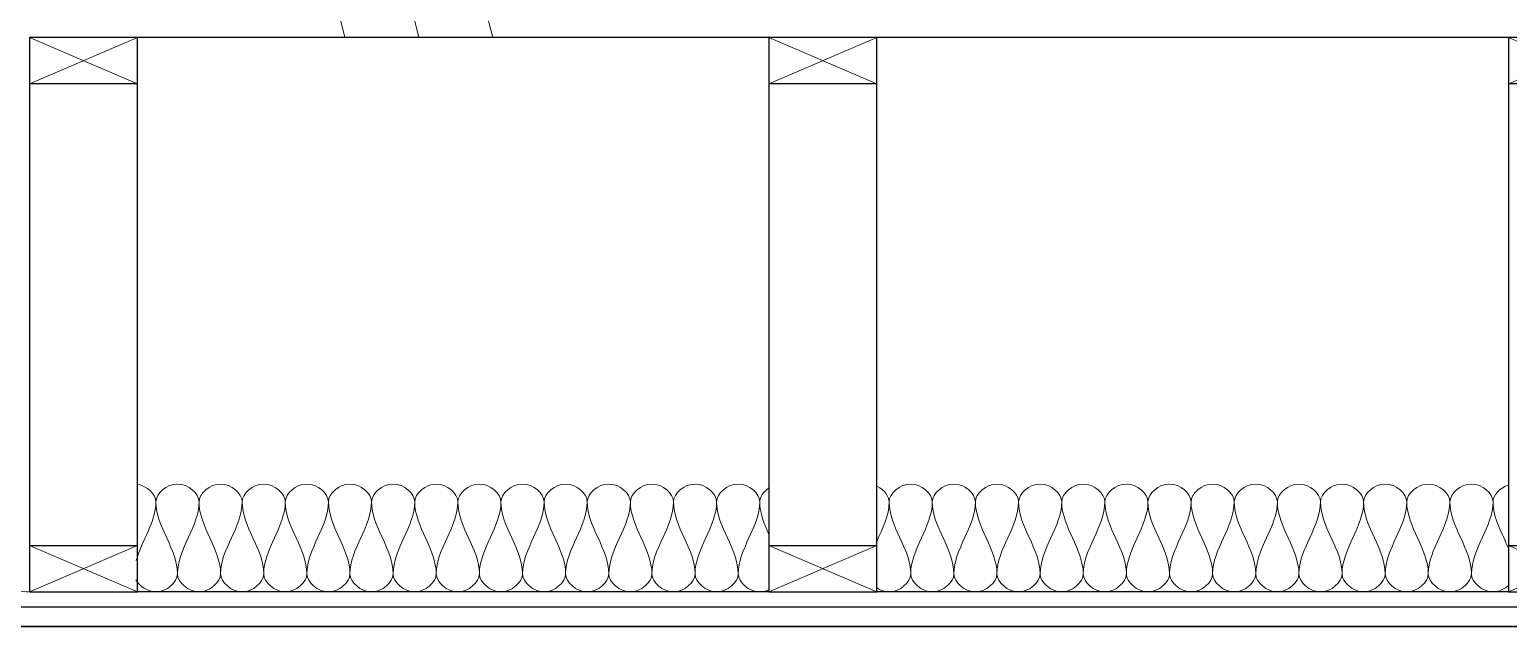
# Model space of a CAD drawing. Header units: inches. Extents: x 6 to 8416, y -388 to 6104.
# Drawn here: x 2905.66 to 2953.66, y 5839.62 to 5859.01 of the extents above; entities that cross this region are included whole.
import ezdxf

# ---------------------------------------------------------------- set-up
doc = ezdxf.new("R2010")
doc.units = ezdxf.units.IN
doc.header["$MEASUREMENT"] = 0
for name, color, linetype, lineweight in [('A-DETL', 90, 'Continuous', 13), ('A-DETL-GENF', 92, 'Continuous', 13), ('A-FLOR', 192, 'Continuous', 18), ('A-FLOR-MCUT', 51, 'Continuous', 25), ('A-FLOR-PATT', 8, 'Continuous', 35)]:
    doc.layers.add(name, color=color, linetype=linetype, lineweight=lineweight)

# ---------------------------------------------------------------- blocks, each defined once
blk = doc.blocks.new('06 Nominal Cut Lumber-Section-AM1 - 2x4 Section-9046868-WALL SECTION - GARAGE')
at = {"layer": 'A-DETL-GENF', "lineweight": 25}
for p, q in [((2.189, 5475.125), (-1.311, 5475.125)), ((-1.311, 5475.125), (-1.311, 5473.625)), ((2.189, 5473.625), (2.189, 5475.125))]:
    blk.add_line(p, q, dxfattribs=at)
at = {"layer": 'A-DETL-GENF'}
for p, q in [((-1.311, 5473.625), (2.189, 5475.125)), ((-1.311, 5475.125), (2.189, 5473.625))]:
    blk.add_line(p, q, dxfattribs=at)
blk = doc.blocks.new('06 Nominal Cut Lumber-Section-AM1 - 2x4 Section-V98-WALL SECTION - GARAGE')
at = {"layer": 'A-DETL-GENF', "lineweight": 25}
for p, q in [((-1.311, 5458.625), (-1.311, 5457.125)), ((2.189, 5457.125), (2.189, 5458.625)), ((-1.311, 5457.125), (2.189, 5457.125))]:
    blk.add_line(p, q, dxfattribs=at)
at = {"layer": 'A-DETL-GENF'}
for p, q in [((-1.311, 5457.125), (2.189, 5458.625)), ((-1.311, 5458.625), (2.189, 5457.125))]:
    blk.add_line(p, q, dxfattribs=at)
blk = doc.blocks.new('06 Nominal Cut Lumber-Top-AM - 4_ W-20150248-WALL SECTION - GARAGE')
at = {"layer": 'A-DETL-GENF', "lineweight": 25}
for p, q in [((2.189, 5473.625), (-1.311, 5473.625)), ((-1.311, 5473.625), (-1.311, 5458.625)), ((2.189, 5458.625), (2.189, 5473.625)), ((-1.311, 5458.625), (2.189, 5458.625))]:
    blk.add_line(p, q, dxfattribs=at)

msp = doc.modelspace()

# ---------------------------------------------------------------- hatches: boundary and pattern name
at = {"layer": 'A-FLOR-PATT', "lineweight": 13}
h = msp.add_hatch(dxfattribs=at)
h.set_pattern_fill('FP_37', color=256, style=0, pattern_type=2)
h.set_pattern_definition([(0, (2876.84, 3038.5), (0, 60), [60, 0, 0, 0]), (284.036, (2917.643, 3050.5), (59.99915, -180.000494), [12.369, -235.017]), (284.036, (2915.243, 3050.5), (59.99915, -180.000494), [12.369, -235.017]), (284.036, (2912.843, 3050.5), (59.99915, -180.000494), [12.369, -235.017]), (284.036, (2881.643, 3062.5), (59.99915, -180.000494), [12.369, -235.017]), (284.036, (2879.243, 3062.5), (59.99915, -180.000494), [12.369, -235.017]), (284.036, (2876.843, 3062.5), (59.99915, -180.000494), [12.369, -235.017]), (284.036, (2899.643, 3074.5), (59.99915, -180.000494), [12.369, -235.017]), (284.036, (2897.243, 3074.5), (59.99915, -180.000494), [12.369, -235.017]), (284.036, (2894.843, 3074.5), (59.99915, -180.000494), [12.369, -235.017]), (284.036, (2917.643, 3086.5), (59.99915, -180.000494), [12.369, -235.017]), (284.036, (2915.243, 3086.5), (59.99915, -180.000494), [12.369, -235.017]), (284.036, (2912.843, 3086.5), (59.99915, -180.000494), [12.369, -235.017]), (284.036, (2881.643, 3098.5), (59.99915, -180.000494), [12.369, -235.017]), (284.036, (2879.243, 3098.5), (59.99915, -180.000494), [12.369, -235.017]), (284.036, (2876.843, 3098.5), (59.99915, -180.000494), [12.369, -235.017]), (0, (2876.84, 3044.5), (0, 60), [60, 0, 0, 0]), (0, (2876.84, 3050.5), (0, 60), [60, 0, 0, 0]), (0, (2876.84, 3056.5), (0, 60), [60, 0, 0, 0]), (0, (2876.84, 3062.5), (0, 60), [60, 0, 0, 0]), (0, (2876.84, 3068.5), (0, 60), [60, 0, 0, 0]), (0, (2876.84, 3074.5), (0, 60), [60, 0, 0, 0]), (0, (2876.84, 3080.5), (0, 60), [60, 0, 0, 0]), (0, (2876.84, 3086.5), (0, 60), [60, 0, 0, 0]), (0, (2876.84, 3092.5), (0, 60), [60, 0, 0, 0])])
h.paths.add_polyline_path([(3008.91421903, 5858.75), (3008.91421903, 5859.5), (2720.90221903, 5859.5), (2720.90221903, 5858.75), (3004.57021903, 5858.75)])

# ---------------------------------------------------------------- linework, layer by layer
at = {"layer": 'A-DETL'}
for points in [[(2909.76421903, 5843.66666667), (2909.76421903, 5843.91308267), (2909.48316826, 5844.18628794), (2909.17291741, 5844.24039795)], [(2911.16421903, 5843.66666667), (2911.16421903, 5843.94165264), (2910.46421903, 5844.55834736), (2909.76421903, 5843.94165264), (2909.76421903, 5843.66666667)], [(2912.56421903, 5843.66666667), (2912.56421903, 5843.94165264), (2911.86421903, 5844.55834736), (2911.16421903, 5843.94165264), (2911.16421903, 5843.66666667)], [(2913.96421903, 5843.66666667), (2913.96421903, 5843.94165264), (2913.26421903, 5844.55834736), (2912.56421903, 5843.94165264), (2912.56421903, 5843.66666667)], [(2915.36421903, 5843.66666667), (2915.36421903, 5843.94165264), (2914.66421903, 5844.55834736), (2913.96421903, 5843.94165264), (2913.96421903, 5843.66666667)], [(2916.76421903, 5843.66666667), (2916.76421903, 5843.94165264), (2916.06421903, 5844.55834736), (2915.36421903, 5843.94165264), (2915.36421903, 5843.66666667)], [(2918.16421903, 5843.66666667), (2918.16421903, 5843.94165264), (2917.46421903, 5844.55834736), (2916.76421903, 5843.94165264), (2916.76421903, 5843.66666667)], [(2919.56421903, 5843.66666667), (2919.56421903, 5843.94165264), (2918.86421903, 5844.55834736), (2918.16421903, 5843.94165264), (2918.16421903, 5843.66666667)], [(2920.96421903, 5843.66666667), (2920.96421903, 5843.94165264), (2920.26421903, 5844.55834736), (2919.56421903, 5843.94165264), (2919.56421903, 5843.66666667)], [(2922.36421903, 5843.66666667), (2922.36421903, 5843.94165264), (2921.66421903, 5844.55834736), (2920.96421903, 5843.94165264), (2920.96421903, 5843.66666667)], [(2923.76421903, 5843.66666667), (2923.76421903, 5843.94165264), (2923.06421903, 5844.55834736), (2922.36421903, 5843.94165264), (2922.36421903, 5843.66666667)], [(2925.16421903, 5843.66666667), (2925.16421903, 5843.94165264), (2924.46421903, 5844.55834736), (2923.76421903, 5843.94165264), (2923.76421903, 5843.66666667)], [(2926.56421903, 5843.66666667), (2926.56421903, 5843.94165264), (2925.86421903, 5844.55834736), (2925.16421903, 5843.94165264), (2925.16421903, 5843.66666667)], [(2927.96421903, 5843.66666667), (2927.96421903, 5843.94165264), (2927.26421903, 5844.55834736), (2926.56421903, 5843.94165264), (2926.56421903, 5843.66666667)], [(2929.36421903, 5843.66666667), (2929.36421903, 5843.94165264), (2928.66421903, 5844.55834736), (2927.96421903, 5843.94165264), (2927.96421903, 5843.66666667)], [(2929.65297691, 5844.11476201), (2929.48375858, 5843.99947314), (2929.36421903, 5843.82737275), (2929.36421903, 5843.66666667)], [(2933.56421903, 5843.66666667), (2933.56421903, 5843.85594272), (2933.39839849, 5844.06102451), (2933.18089362, 5844.1704796)], [(2934.96421903, 5843.66666667), (2934.96421903, 5843.94165264), (2934.26421903, 5844.55834736), (2933.56421903, 5843.94165264), (2933.56421903, 5843.66666667)], [(2936.36421903, 5843.66666667), (2936.36421903, 5843.94165264), (2935.66421903, 5844.55834736), (2934.96421903, 5843.94165264), (2934.96421903, 5843.66666667)], [(2937.76421903, 5843.66666667), (2937.76421903, 5843.94165264), (2937.06421903, 5844.55834736), (2936.36421903, 5843.94165264), (2936.36421903, 5843.66666667)], [(2939.16421903, 5843.66666667), (2939.16421903, 5843.94165264), (2938.46421903, 5844.55834736), (2937.76421903, 5843.94165264), (2937.76421903, 5843.66666667)], [(2940.56421903, 5843.66666667), (2940.56421903, 5843.94165264), (2939.86421903, 5844.55834736), (2939.16421903, 5843.94165264), (2939.16421903, 5843.66666667)], [(2941.96421903, 5843.66666667), (2941.96421903, 5843.94165264), (2941.26421903, 5844.55834736), (2940.56421903, 5843.94165264), (2940.56421903, 5843.66666667)], [(2943.36421903, 5843.66666667), (2943.36421903, 5843.94165264), (2942.66421903, 5844.55834736), (2941.96421903, 5843.94165264), (2941.96421903, 5843.66666667)], [(2944.76421903, 5843.66666667), (2944.76421903, 5843.94165264), (2944.06421903, 5844.55834736), (2943.36421903, 5843.94165264), (2943.36421903, 5843.66666667)], [(2946.16421903, 5843.66666667), (2946.16421903, 5843.94165264), (2945.46421903, 5844.55834736), (2944.76421903, 5843.94165264), (2944.76421903, 5843.66666667)], [(2947.56421903, 5843.66666667), (2947.56421903, 5843.94165264), (2946.86421903, 5844.55834736), (2946.16421903, 5843.94165264), (2946.16421903, 5843.66666667)], [(2948.96421903, 5843.66666667), (2948.96421903, 5843.94165264), (2948.26421903, 5844.55834736), (2947.56421903, 5843.94165264), (2947.56421903, 5843.66666667)], [(2950.36421903, 5843.66666667), (2950.36421903, 5843.94165264), (2949.66421903, 5844.55834736), (2948.96421903, 5843.94165264), (2948.96421903, 5843.66666667)], [(2951.76421903, 5843.66666667), (2951.76421903, 5843.94165264), (2951.06421903, 5844.55834736), (2950.36421903, 5843.94165264), (2950.36421903, 5843.66666667)], [(2953.16421903, 5843.66666667), (2953.16421903, 5843.94165264), (2952.46421903, 5844.55834736), (2951.76421903, 5843.94165264), (2951.76421903, 5843.66666667)], [(2953.6491774, 5844.2131247), (2953.38387664, 5844.12329611), (2953.16421903, 5843.8845127), (2953.16421903, 5843.66666667)], [(2909.12638955, 5841.7687167), (2909.29774673, 5842.40559872), (2909.76421903, 5843.01220546), (2909.76421903, 5843.66666667)], [(2909.76421903, 5843.66666667), (2909.76421903, 5842.86495168), (2910.46421903, 5842.13504832), (2910.46421903, 5841.33333333)], [(2910.46421903, 5841.33333333), (2910.46421903, 5842.13504832), (2911.16421903, 5842.86495168), (2911.16421903, 5843.66666667)], [(2911.16421903, 5843.66666667), (2911.16421903, 5842.86495168), (2911.86421903, 5842.13504832), (2911.86421903, 5841.33333333)], [(2911.86421903, 5841.33333333), (2911.86421903, 5842.13504832), (2912.56421903, 5842.86495168), (2912.56421903, 5843.66666667)], [(2912.56421903, 5843.66666667), (2912.56421903, 5842.86495168), (2913.26421903, 5842.13504832), (2913.26421903, 5841.33333333)], [(2913.26421903, 5841.33333333), (2913.26421903, 5842.13504832), (2913.96421903, 5842.86495168), (2913.96421903, 5843.66666667)], [(2913.96421903, 5843.66666667), (2913.96421903, 5842.86495168), (2914.66421903, 5842.13504832), (2914.66421903, 5841.33333333)], [(2914.66421903, 5841.33333333), (2914.66421903, 5842.13504832), (2915.36421903, 5842.86495168), (2915.36421903, 5843.66666667)], [(2915.36421903, 5843.66666667), (2915.36421903, 5842.86495168), (2916.06421903, 5842.13504832), (2916.06421903, 5841.33333333)], [(2916.06421903, 5841.33333333), (2916.06421903, 5842.13504832), (2916.76421903, 5842.86495168), (2916.76421903, 5843.66666667)], [(2916.76421903, 5843.66666667), (2916.76421903, 5842.86495168), (2917.46421903, 5842.13504832), (2917.46421903, 5841.33333333)], [(2917.46421903, 5841.33333333), (2917.46421903, 5842.13504832), (2918.16421903, 5842.86495168), (2918.16421903, 5843.66666667)], [(2918.16421903, 5843.66666667), (2918.16421903, 5842.86495168), (2918.86421903, 5842.13504832), (2918.86421903, 5841.33333333)], [(2918.86421903, 5841.33333333), (2918.86421903, 5842.13504832), (2919.56421903, 5842.86495168), (2919.56421903, 5843.66666667)], [(2919.56421903, 5843.66666667), (2919.56421903, 5842.86495168), (2920.26421903, 5842.13504832), (2920.26421903, 5841.33333333)], [(2920.26421903, 5841.33333333), (2920.26421903, 5842.13504832), (2920.96421903, 5842.86495168), (2920.96421903, 5843.66666667)], [(2920.96421903, 5843.66666667), (2920.96421903, 5842.86495168), (2921.66421903, 5842.13504832), (2921.66421903, 5841.33333333)], [(2921.66421903, 5841.33333333), (2921.66421903, 5842.13504832), (2922.36421903, 5842.86495168), (2922.36421903, 5843.66666667)], [(2922.36421903, 5843.66666667), (2922.36421903, 5842.86495168), (2923.06421903, 5842.13504832), (2923.06421903, 5841.33333333)], [(2923.06421903, 5841.33333333), (2923.06421903, 5842.13504832), (2923.76421903, 5842.86495168), (2923.76421903, 5843.66666667)], [(2923.76421903, 5843.66666667), (2923.76421903, 5842.86495168), (2924.46421903, 5842.13504832), (2924.46421903, 5841.33333333)], [(2924.46421903, 5841.33333333), (2924.46421903, 5842.13504832), (2925.16421903, 5842.86495168), (2925.16421903, 5843.66666667)], [(2925.16421903, 5843.66666667), (2925.16421903, 5842.86495168), (2925.86421903, 5842.13504832), (2925.86421903, 5841.33333333)], [(2925.86421903, 5841.33333333), (2925.86421903, 5842.13504832), (2926.56421903, 5842.86495168), (2926.56421903, 5843.66666667)], [(2926.56421903, 5843.66666667), (2926.56421903, 5842.86495168), (2927.26421903, 5842.13504832), (2927.26421903, 5841.33333333)], [(2927.26421903, 5841.33333333), (2927.26421903, 5842.13504832), (2927.96421903, 5842.86495168), (2927.96421903, 5843.66666667)], [(2927.96421903, 5843.66666667), (2927.96421903, 5842.86495168), (2928.66421903, 5842.13504832), (2928.66421903, 5841.33333333)], [(2928.66421903, 5841.33333333), (2928.66421903, 5842.13504832), (2929.36421903, 5842.86495168), (2929.36421903, 5843.66666667)], [(2929.36421903, 5843.66666667), (2929.36421903, 5843.30545442), (2929.50631539, 5842.95881956), (2929.66246525, 5842.61362642)], [(2933.16246525, 5842.38637358), (2933.35289189, 5842.80734082), (2933.56421903, 5843.22616393), (2933.56421903, 5843.66666667)], [(2933.56421903, 5843.66666667), (2933.56421903, 5842.86495168), (2934.26421903, 5842.13504832), (2934.26421903, 5841.33333333)], [(2934.26421903, 5841.33333333), (2934.26421903, 5842.13504832), (2934.96421903, 5842.86495168), (2934.96421903, 5843.66666667)], [(2934.96421903, 5843.66666667), (2934.96421903, 5842.86495168), (2935.66421903, 5842.13504832), (2935.66421903, 5841.33333333)], [(2935.66421903, 5841.33333333), (2935.66421903, 5842.13504832), (2936.36421903, 5842.86495168), (2936.36421903, 5843.66666667)], [(2936.36421903, 5843.66666667), (2936.36421903, 5842.86495168), (2937.06421903, 5842.13504832), (2937.06421903, 5841.33333333)], [(2937.06421903, 5841.33333333), (2937.06421903, 5842.13504832), (2937.76421903, 5842.86495168), (2937.76421903, 5843.66666667)], [(2937.76421903, 5843.66666667), (2937.76421903, 5842.86495168), (2938.46421903, 5842.13504832), (2938.46421903, 5841.33333333)], [(2938.46421903, 5841.33333333), (2938.46421903, 5842.13504832), (2939.16421903, 5842.86495168), (2939.16421903, 5843.66666667)], [(2939.16421903, 5843.66666667), (2939.16421903, 5842.86495168), (2939.86421903, 5842.13504832), (2939.86421903, 5841.33333333)], [(2939.86421903, 5841.33333333), (2939.86421903, 5842.13504832), (2940.56421903, 5842.86495168), (2940.56421903, 5843.66666667)], [(2940.56421903, 5843.66666667), (2940.56421903, 5842.86495168), (2941.26421903, 5842.13504832), (2941.26421903, 5841.33333333)], [(2941.26421903, 5841.33333333), (2941.26421903, 5842.13504832), (2941.96421903, 5842.86495168), (2941.96421903, 5843.66666667)], [(2941.96421903, 5843.66666667), (2941.96421903, 5842.86495168), (2942.66421903, 5842.13504832), (2942.66421903, 5841.33333333)], [(2942.66421903, 5841.33333333), (2942.66421903, 5842.13504832), (2943.36421903, 5842.86495168), (2943.36421903, 5843.66666667)], [(2943.36421903, 5843.66666667), (2943.36421903, 5842.86495168), (2944.06421903, 5842.13504832), (2944.06421903, 5841.33333333)], [(2944.06421903, 5841.33333333), (2944.06421903, 5842.13504832), (2944.76421903, 5842.86495168), (2944.76421903, 5843.66666667)], [(2944.76421903, 5843.66666667), (2944.76421903, 5842.86495168), (2945.46421903, 5842.13504832), (2945.46421903, 5841.33333333)], [(2945.46421903, 5841.33333333), (2945.46421903, 5842.13504832), (2946.16421903, 5842.86495168), (2946.16421903, 5843.66666667)], [(2946.16421903, 5843.66666667), (2946.16421903, 5842.86495168), (2946.86421903, 5842.13504832), (2946.86421903, 5841.33333333)], [(2946.86421903, 5841.33333333), (2946.86421903, 5842.13504832), (2947.56421903, 5842.86495168), (2947.56421903, 5843.66666667)], [(2947.56421903, 5843.66666667), (2947.56421903, 5842.86495168), (2948.26421903, 5842.13504832), (2948.26421903, 5841.33333333)], [(2948.26421903, 5841.33333333), (2948.26421903, 5842.13504832), (2948.96421903, 5842.86495168), (2948.96421903, 5843.66666667)], [(2948.96421903, 5843.66666667), (2948.96421903, 5842.86495168), (2949.66421903, 5842.13504832), (2949.66421903, 5841.33333333)], [(2949.66421903, 5841.33333333), (2949.66421903, 5842.13504832), (2950.36421903, 5842.86495168), (2950.36421903, 5843.66666667)], [(2950.36421903, 5843.66666667), (2950.36421903, 5842.86495168), (2951.06421903, 5842.13504832), (2951.06421903, 5841.33333333)], [(2951.06421903, 5841.33333333), (2951.06421903, 5842.13504832), (2951.76421903, 5842.86495168), (2951.76421903, 5843.66666667)], [(2951.76421903, 5843.66666667), (2951.76421903, 5842.86495168), (2952.46421903, 5842.13504832), (2952.46421903, 5841.33333333)], [(2952.46421903, 5841.33333333), (2952.46421903, 5842.13504832), (2953.16421903, 5842.86495168), (2953.16421903, 5843.66666667)], [(2953.16421903, 5843.66666667), (2953.16421903, 5843.14687344), (2953.45847093, 5842.65726693), (2953.66541732, 5842.15870392)], [(2911.86421903, 5841.33333333), (2911.86421903, 5841.05834736), (2911.16421903, 5840.44165264), (2910.46421903, 5841.05834736), (2910.46421903, 5841.33333333)], [(2913.26421903, 5841.33333333), (2913.26421903, 5841.05834736), (2912.56421903, 5840.44165264), (2911.86421903, 5841.05834736), (2911.86421903, 5841.33333333)], [(2914.66421903, 5841.33333333), (2914.66421903, 5841.05834736), (2913.96421903, 5840.44165264), (2913.26421903, 5841.05834736), (2913.26421903, 5841.33333333)], [(2916.06421903, 5841.33333333), (2916.06421903, 5841.05834736), (2915.36421903, 5840.44165264), (2914.66421903, 5841.05834736), (2914.66421903, 5841.33333333)], [(2917.46421903, 5841.33333333), (2917.46421903, 5841.05834736), (2916.76421903, 5840.44165264), (2916.06421903, 5841.05834736), (2916.06421903, 5841.33333333)], [(2918.86421903, 5841.33333333), (2918.86421903, 5841.05834736), (2918.16421903, 5840.44165264), (2917.46421903, 5841.05834736), (2917.46421903, 5841.33333333)], [(2920.26421903, 5841.33333333), (2920.26421903, 5841.05834736), (2919.56421903, 5840.44165264), (2918.86421903, 5841.05834736), (2918.86421903, 5841.33333333)], [(2921.66421903, 5841.33333333), (2921.66421903, 5841.05834736), (2920.96421903, 5840.44165264), (2920.26421903, 5841.05834736), (2920.26421903, 5841.33333333)], [(2923.06421903, 5841.33333333), (2923.06421903, 5841.05834736), (2922.36421903, 5840.44165264), (2921.66421903, 5841.05834736), (2921.66421903, 5841.33333333)], [(2924.46421903, 5841.33333333), (2924.46421903, 5841.05834736), (2923.76421903, 5840.44165264), (2923.06421903, 5841.05834736), (2923.06421903, 5841.33333333)], [(2925.86421903, 5841.33333333), (2925.86421903, 5841.05834736), (2925.16421903, 5840.44165264), (2924.46421903, 5841.05834736), (2924.46421903, 5841.33333333)], [(2927.26421903, 5841.33333333), (2927.26421903, 5841.05834736), (2926.56421903, 5840.44165264), (2925.86421903, 5841.05834736), (2925.86421903, 5841.33333333)], [(2928.66421903, 5841.33333333), (2928.66421903, 5841.05834736), (2927.96421903, 5840.44165264), (2927.26421903, 5841.05834736), (2927.26421903, 5841.33333333)], [(2935.66421903, 5841.33333333), (2935.66421903, 5841.05834736), (2934.96421903, 5840.44165264), (2934.26421903, 5841.05834736), (2934.26421903, 5841.33333333)], [(2937.06421903, 5841.33333333), (2937.06421903, 5841.05834736), (2936.36421903, 5840.44165264), (2935.66421903, 5841.05834736), (2935.66421903, 5841.33333333)], [(2938.46421903, 5841.33333333), (2938.46421903, 5841.05834736), (2937.76421903, 5840.44165264), (2937.06421903, 5841.05834736), (2937.06421903, 5841.33333333)], [(2939.86421903, 5841.33333333), (2939.86421903, 5841.05834736), (2939.16421903, 5840.44165264), (2938.46421903, 5841.05834736), (2938.46421903, 5841.33333333)], [(2941.26421903, 5841.33333333), (2941.26421903, 5841.05834736), (2940.56421903, 5840.44165264), (2939.86421903, 5841.05834736), (2939.86421903, 5841.33333333)], [(2942.66421903, 5841.33333333), (2942.66421903, 5841.05834736), (2941.96421903, 5840.44165264), (2941.26421903, 5841.05834736), (2941.26421903, 5841.33333333)], [(2944.06421903, 5841.33333333), (2944.06421903, 5841.05834736), (2943.36421903, 5840.44165264), (2942.66421903, 5841.05834736), (2942.66421903, 5841.33333333)], [(2945.46421903, 5841.33333333), (2945.46421903, 5841.05834736), (2944.76421903, 5840.44165264), (2944.06421903, 5841.05834736), (2944.06421903, 5841.33333333)], [(2946.86421903, 5841.33333333), (2946.86421903, 5841.05834736), (2946.16421903, 5840.44165264), (2945.46421903, 5841.05834736), (2945.46421903, 5841.33333333)], [(2948.26421903, 5841.33333333), (2948.26421903, 5841.05834736), (2947.56421903, 5840.44165264), (2946.86421903, 5841.05834736), (2946.86421903, 5841.33333333)], [(2949.66421903, 5841.33333333), (2949.66421903, 5841.05834736), (2948.96421903, 5840.44165264), (2948.26421903, 5841.05834736), (2948.26421903, 5841.33333333)], [(2951.06421903, 5841.33333333), (2951.06421903, 5841.05834736), (2950.36421903, 5840.44165264), (2949.66421903, 5841.05834736), (2949.66421903, 5841.33333333)], [(2952.46421903, 5841.33333333), (2952.46421903, 5841.05834736), (2951.76421903, 5840.44165264), (2951.06421903, 5841.05834736), (2951.06421903, 5841.33333333)]]:
    msp.add_open_spline(points, degree=3, dxfattribs=at)
for points, knots in [([(2905.67291741, 5840.75960205), (2905.6369463, 5840.75332842), (2905.25058266, 5840.71796391), (2904.86421903, 5841.05834736), (2904.86421903, 5841.33333333)], [1.2672822832, 1.2672822832, 1.2672822832, 1.2672822832, 1.4142135624, 2.8284271247, 2.8284271247, 2.8284271247, 2.8284271247]), ([(2910.46421903, 5841.33333333), (2910.46421903, 5841.05834736), (2909.84421903, 5840.51213203), (2909.22421903, 5840.93349814), (2909.11489658, 5841.14362322)], [0, 0, 0, 0, 1.4142135624, 2.5051783105, 2.5051783105, 2.5051783105, 2.5051783105]), ([(2929.68089362, 5840.8295204), (2929.58240085, 5840.77995582), (2929.12330994, 5840.65389173), (2928.66421903, 5841.05834736), (2928.66421903, 5841.33333333)], [0.9734197248, 0.9734197248, 0.9734197248, 0.9734197248, 1.4142135624, 2.8284271247, 2.8284271247, 2.8284271247, 2.8284271247]), ([(2934.26421903, 5841.33333333), (2934.26421903, 5841.05834736), (2933.76876448, 5840.62185564), (2933.27330994, 5840.8032548), (2933.15297691, 5840.88523799)], [0, 0, 0, 0, 1.4142135624, 2.0019386792, 2.0019386792, 2.0019386792, 2.0019386792]), ([(2953.67822719, 5840.96793881), (2953.54421903, 5840.84086808), (2953.00421903, 5840.58261143), (2952.46421903, 5841.05834736), (2952.46421903, 5841.33333333)], [0.6464976285, 0.6464976285, 0.6464976285, 0.6464976285, 1.4142135624, 2.8284271247, 2.8284271247, 2.8284271247, 2.8284271247])]:
    msp.add_open_spline(points, degree=3, knots=knots, dxfattribs=at)
at = {"layer": 'A-FLOR', "lineweight": 35}
msp.add_line((2720.90221903, 5839.625), (3002.16421903, 5839.625), dxfattribs=at)
at = {"layer": 'A-FLOR-MCUT'}
for p, q in [((2929.66421903, 5858.75), (2909.16421903, 5858.75)), ((2953.66421903, 5858.75), (2933.16421903, 5858.75)), ((2929.66421903, 5840.75), (2909.16421903, 5840.75)), ((2953.66421903, 5840.75), (2933.16421903, 5840.75)), ((3002.16421903, 5840.25), (2720.90221903, 5840.25))]:
    msp.add_line(p, q, dxfattribs=at)

# ---------------------------------------------------------------- block references
at = {"layer": 'A-DETL-GENF'}
for name, p in [('06 Nominal Cut Lumber-Section-AM1 - 2x4 Section-9046868-WALL SECTION - GARAGE', (2906.97499582, 383.625)), ('06 Nominal Cut Lumber-Section-AM1 - 2x4 Section-9046868-WALL SECTION - GARAGE', (2930.97499582, 383.625)), ('06 Nominal Cut Lumber-Section-AM1 - 2x4 Section-9046868-WALL SECTION - GARAGE', (2954.97499582, 383.625)), ('06 Nominal Cut Lumber-Top-AM - 4_ W-20150248-WALL SECTION - GARAGE', (2906.97499582, 383.625)), ('06 Nominal Cut Lumber-Top-AM - 4_ W-20150248-WALL SECTION - GARAGE', (2930.97499582, 383.625)), ('06 Nominal Cut Lumber-Top-AM - 4_ W-20150248-WALL SECTION - GARAGE', (2954.97499582, 383.625)), ('06 Nominal Cut Lumber-Section-AM1 - 2x4 Section-V98-WALL SECTION - GARAGE', (2906.97499582, 383.625)), ('06 Nominal Cut Lumber-Section-AM1 - 2x4 Section-V98-WALL SECTION - GARAGE', (2930.97499582, 383.625)), ('06 Nominal Cut Lumber-Section-AM1 - 2x4 Section-V98-WALL SECTION - GARAGE', (2954.97499582, 383.625))]:
    msp.add_blockref(name, p, dxfattribs=at)

doc.saveas('drawing.dxf')
